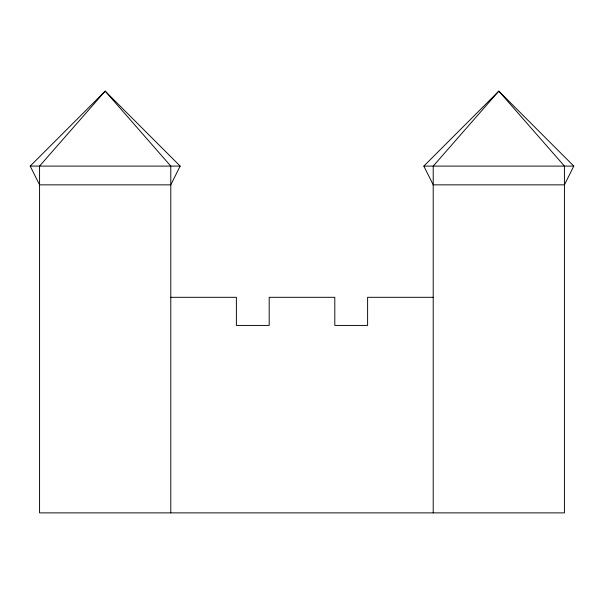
<?xml version="1.0" encoding="UTF-8"?>
<svg xmlns="http://www.w3.org/2000/svg" width="604" height="604" viewBox="0 0 604 604"><rect width="100%" height="100%" fill="white"/><g stroke="black" fill="none" stroke-linecap="round" stroke-linejoin="round"><path stroke-width="0.91" d="M180.158 166.1L170.789 184.847L39.57 184.847L30.2 166.1L105.179 91.121L180.158 166.1L30.2 166.1M573.8 166.1L564.43 184.847L433.211 184.847L423.842 166.1L498.821 91.121L573.8 166.1L423.842 166.1M170.789 297.311L236.391 297.311L236.391 325.428L269.195 325.428L269.195 297.311L334.805 297.311L334.805 325.428L367.609 325.428L367.609 297.311L433.211 297.311M433.211 512.879L433.211 166.1L498.821 91.121L564.43 166.1L564.43 512.879L39.57 512.879L39.57 166.1L105.179 91.121L170.789 166.1L170.789 512.879"/></g></svg>
